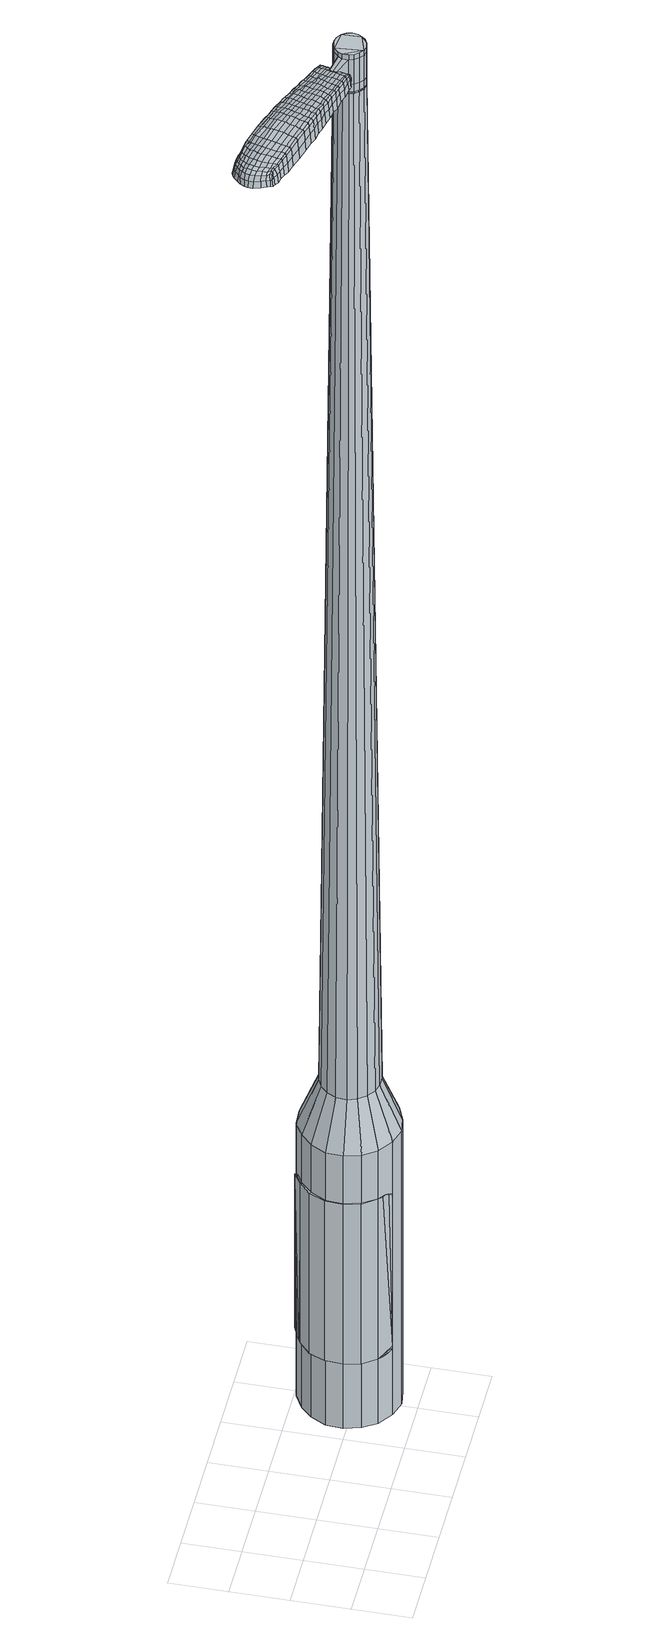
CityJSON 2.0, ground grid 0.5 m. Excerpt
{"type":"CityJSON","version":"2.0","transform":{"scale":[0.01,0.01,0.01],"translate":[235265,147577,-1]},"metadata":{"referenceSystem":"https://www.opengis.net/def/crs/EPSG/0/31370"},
"CityObjects":{
"object1":{"type":"GenericCityObject","attributes":{"cluster":301,"mean_distance_to_centroid":0.307,"new_centroid_x":235267.08,"new_centroid_y":147577.58,"mean_distance_to_camera":19,"H1":13.01,"H2":13.19,"Z_final":116.88,"cluster2":27,"proj_x":235270.73,"proj_y":147563.93,"id_line":38474,"bearing_l":255.04,"distance":14.13,"orientation":"right","G_obj":165.04},"geometry":[{"type":"MultiSurface","lod":"2","boundaries":[[[0,1,2,3]],[[1,4,5,2]],[[4,6,7,5]],[[6,8,9,7]],[[8,10,11,9]],[[10,12,13,11]],[[12,14,15,13]],[[14,16,17,15]],[[16,18,19,17]],[[18,20,21,19]],[[20,22,23,21]],[[22,24,25,23]],[[24,26,27,25]],[[26,28,29,27]],[[28,30,31,29]],[[30,32,33,31]],[[32,34,35,33]],[[34,0,3,35]],[[36,37,38,39]],[[38,40,41,42]],[[41,43,42]],[[42,44,45,46]],[[45,47,46]],[[46,48,49,50]],[[49,51,50]],[[42,46,50,38]],[[50,52,39,38]],[[53,36,39]],[[2,5,7,35]],[[7,9,11,15]],[[11,13,15]],[[15,17,19,23]],[[19,21,23]],[[23,25,27,31]],[[27,29,31]],[[15,23,31,7]],[[31,33,35,7]],[[3,2,35]],[[1,0,54,55]],[[0,34,56,54]],[[34,32,57,56]],[[32,30,58,57]],[[30,28,59,58]],[[28,26,60,59]],[[26,24,61,60]],[[24,22,62,61]],[[22,20,63,62]],[[20,18,64,63]],[[18,16,65,64]],[[16,14,66,65]],[[14,12,67,66]],[[12,10,68,67]],[[10,8,69,68]],[[8,6,70,69]],[[6,4,71,70]],[[4,1,55,71]],[[55,54,72,73]],[[54,56,74,72]],[[56,57,75,74]],[[57,58,76,75]],[[58,59,77,76]],[[59,60,78,77]],[[60,61,79,78]],[[61,62,80,79]],[[62,63,81,80]],[[63,64,82,81]],[[64,65,83,82]],[[65,66,84,83]],[[66,67,85,84]],[[67,68,86,85]],[[68,69,87,86]],[[69,70,88,87]],[[70,71,89,88]],[[71,55,73,89]],[[90,91,92,93]],[[94,95,91,90]],[[96,97,95,94]],[[98,99,97,96]],[[100,101,99,98]],[[102,103,101,100]],[[79,104,103,102]],[[80,105,104,79]],[[81,106,105,80]],[[82,107,106,81]],[[108,109,107,82]],[[110,111,109,108]],[[112,113,111,110]],[[114,115,113,112]],[[116,117,115,114]],[[118,119,117,116]],[[120,121,119,118]],[[93,92,121,120]],[[122,123,124,125]],[[126,122,125,127]],[[128,126,127,129]],[[130,128,129,131]],[[132,130,131,133]],[[134,132,133,135]],[[136,134,135,137]],[[138,136,137,139]],[[140,138,139,141]],[[142,140,141,143]],[[144,142,143,145]],[[146,144,145,147]],[[148,146,147,149]],[[150,148,149,151]],[[152,150,151,153]],[[154,152,153,155]],[[73,72,90,93]],[[72,74,94,90]],[[74,75,96,94]],[[75,76,98,96]],[[76,77,100,98]],[[77,78,102,100]],[[78,79,102]],[[83,108,82]],[[83,84,110,108]],[[84,85,112,110]],[[85,86,114,112]],[[86,87,116,114]],[[87,88,118,116]],[[88,89,120,118]],[[89,73,93,120]],[[156,157,92,91]],[[157,158,121,92]],[[158,159,119,121]],[[159,160,117,119]],[[160,161,115,117]],[[161,162,113,115]],[[162,163,111,113]],[[163,164,109,111]],[[164,107,109]],[[165,103,104]],[[165,166,101,103]],[[166,167,99,101]],[[167,168,97,99]],[[168,169,95,97]],[[169,156,91,95]],[[39,52,154,170]],[[157,156,171,155]],[[53,39,170,123]],[[156,169,124,171]],[[36,53,123,122]],[[169,168,125,124]],[[37,36,122,126]],[[168,167,127,125]],[[38,37,126,128]],[[167,166,129,127]],[[40,38,128,130]],[[166,165,131,129]],[[41,40,130,132]],[[165,104,133,131]],[[43,41,132,134]],[[104,105,135,133]],[[42,43,134,136]],[[105,106,137,135]],[[44,42,136,138]],[[106,107,139,137]],[[45,44,138,140]],[[107,164,141,139]],[[47,45,140,142]],[[164,163,143,141]],[[46,47,142,144]],[[163,162,145,143]],[[48,46,144,146]],[[162,161,147,145]],[[49,48,146,148]],[[161,160,149,147]],[[51,49,148,150]],[[160,159,151,149]],[[50,51,150,152]],[[159,158,153,151]],[[52,50,152,154]],[[158,157,155,153]],[[154,155,172,173]],[[155,171,174,172]],[[171,124,175,174]],[[124,123,176,175]],[[123,170,177,176]],[[170,154,173,177]],[[178,179,180,181]],[[182,178,181,183]],[[178,182,184,185]],[[179,178,185,186]],[[187,188,189,190]],[[191,187,190,192]],[[187,191,193,194]],[[188,187,194,195]],[[196,197,198,199]],[[200,196,199,201]],[[196,200,202,203]],[[197,196,203,204]],[[205,206,207,208]],[[209,205,208,210]],[[205,209,211,212]],[[206,205,212,213]],[[214,215,216,217]],[[218,214,217,219]],[[214,218,220,221]],[[215,214,221,222]],[[223,224,225,226]],[[227,223,226,228]],[[223,227,229,230]],[[224,223,230,231]],[[232,233,234,235]],[[224,232,235,225]],[[232,224,231,236]],[[233,232,236,237]],[[238,239,240,241]],[[233,238,241,234]],[[238,233,237,242]],[[239,238,242,243]],[[244,182,183,245]],[[239,244,245,240]],[[244,239,243,246]],[[182,244,246,184]],[[247,248,249,250]],[[251,247,250,252]],[[247,251,253,254]],[[248,247,254,255]],[[256,257,258,259]],[[248,256,259,249]],[[256,248,255,260]],[[257,256,260,261]],[[262,263,264,265]],[[257,262,265,258]],[[262,257,261,266]],[[263,262,266,267]],[[268,269,270,271]],[[263,268,271,264]],[[268,263,267,272]],[[269,268,272,273]],[[274,179,186,275]],[[269,274,275,270]],[[274,269,273,276]],[[179,274,276,180]],[[277,278,279,280]],[[281,277,280,282]],[[277,281,283,284]],[[278,277,284,285]],[[286,287,288,289]],[[278,286,289,279]],[[286,278,285,290]],[[287,286,290,291]],[[292,293,294,295]],[[287,292,295,288]],[[292,287,291,296]],[[293,292,296,297]],[[298,191,192,299]],[[293,298,299,294]],[[298,293,297,300]],[[191,298,300,193]],[[301,302,303,304]],[[305,301,304,306]],[[301,305,307,308]],[[302,301,308,309]],[[310,311,312,313]],[[302,310,313,303]],[[310,302,309,314]],[[311,310,314,315]],[[316,317,318,319]],[[311,316,319,312]],[[316,311,315,320]],[[317,316,320,321]],[[322,323,324,325]],[[317,322,325,318]],[[322,317,321,326]],[[323,322,326,327]],[[328,188,195,329]],[[323,328,329,324]],[[328,323,327,330]],[[188,328,330,189]],[[331,217,216,332]],[[333,331,332,334]],[[331,333,335,336]],[[217,331,336,219]],[[337,333,334,338]],[[339,337,338,340]],[[337,339,341,342]],[[333,337,342,335]],[[343,339,340,344]],[[345,343,344,346]],[[343,345,347,348]],[[339,343,348,341]],[[349,345,346,350]],[[351,349,350,352]],[[349,351,353,354]],[[345,349,354,347]],[[355,351,352,356]],[[206,355,356,207]],[[355,206,213,357]],[[351,355,357,353]],[[358,359,204,203]],[[360,358,203,202]],[[358,360,361,362]],[[359,358,362,363]],[[364,365,363,362]],[[366,364,362,361]],[[364,366,367,368]],[[365,364,368,369]],[[370,371,369,368]],[[372,370,368,367]],[[370,372,373,374]],[[371,370,374,375]],[[376,377,375,374]],[[378,376,374,373]],[[376,378,211,209]],[[377,376,209,210]],[[379,380,381,382]],[[281,379,382,283]],[[379,281,282,383]],[[380,379,383,384]],[[385,200,201,386]],[[380,385,386,381]],[[385,380,384,387]],[[200,385,387,202]],[[388,389,390,391]],[[227,388,391,229]],[[388,227,228,392]],[[389,388,392,393]],[[394,395,396,397]],[[389,394,397,390]],[[394,389,393,398]],[[395,394,398,399]],[[400,197,204,401]],[[395,400,401,396]],[[400,395,399,402]],[[197,400,402,198]],[[403,404,405,406]],[[185,403,406,186]],[[403,185,184,407]],[[404,403,407,408]],[[409,410,411,412]],[[404,409,412,405]],[[409,404,408,413]],[[410,409,413,414]],[[415,208,207,416]],[[410,415,416,411]],[[415,410,414,417]],[[208,415,417,210]],[[418,419,420,421]],[[190,418,421,192]],[[418,190,189,422]],[[419,418,422,423]],[[424,212,211,425]],[[419,424,425,420]],[[424,419,423,426]],[[212,424,426,213]],[[427,428,429,430]],[[305,427,430,307]],[[427,305,306,431]],[[428,427,431,432]],[[433,218,219,434]],[[428,433,434,429]],[[433,428,432,435]],[[218,433,435,220]],[[436,437,438,439]],[[251,436,439,253]],[[436,251,252,440]],[[437,436,440,441]],[[442,443,444,445]],[[437,442,445,438]],[[442,437,441,446]],[[443,442,446,447]],[[448,215,222,449]],[[443,448,449,444]],[[448,443,447,450]],[[215,448,450,216]],[[451,452,441,440]],[[250,451,440,252]],[[451,250,249,453]],[[452,451,453,454]],[[455,456,447,446]],[[452,455,446,441]],[[455,452,454,457]],[[456,455,457,458]],[[459,332,216,450]],[[456,459,450,447]],[[459,456,458,460]],[[332,459,460,334]],[[461,462,463,464]],[[308,461,464,309]],[[461,308,307,430]],[[462,461,430,429]],[[465,336,335,466]],[[462,465,466,463]],[[465,462,429,434]],[[336,465,434,219]],[[467,468,454,453]],[[259,467,453,249]],[[467,259,258,469]],[[468,467,469,470]],[[471,472,458,457]],[[468,471,457,454]],[[471,468,470,473]],[[472,471,473,474]],[[475,338,334,460]],[[472,475,460,458]],[[475,472,474,476]],[[338,475,476,340]],[[477,478,479,480]],[[314,477,480,315]],[[477,314,309,464]],[[478,477,464,463]],[[481,342,341,482]],[[478,481,482,479]],[[481,478,463,466]],[[342,481,466,335]],[[483,484,470,469]],[[265,483,469,258]],[[483,265,264,485]],[[484,483,485,486]],[[487,488,474,473]],[[484,487,473,470]],[[487,484,486,489]],[[488,487,489,490]],[[491,344,340,476]],[[488,491,476,474]],[[491,488,490,492]],[[344,491,492,346]],[[493,494,495,496]],[[320,493,496,321]],[[493,320,315,480]],[[494,493,480,479]],[[497,348,347,498]],[[494,497,498,495]],[[497,494,479,482]],[[348,497,482,341]],[[499,500,486,485]],[[271,499,485,264]],[[499,271,270,501]],[[500,499,501,502]],[[503,504,490,489]],[[500,503,489,486]],[[503,500,502,505]],[[504,503,505,506]],[[507,350,346,492]],[[504,507,492,490]],[[507,504,506,508]],[[350,507,508,352]],[[509,510,511,512]],[[326,509,512,327]],[[509,326,321,496]],[[510,509,496,495]],[[513,354,353,514]],[[510,513,514,511]],[[513,510,495,498]],[[354,513,498,347]],[[515,516,502,501]],[[275,515,501,270]],[[515,275,186,406]],[[516,515,406,405]],[[517,518,506,505]],[[516,517,505,502]],[[517,516,405,412]],[[518,517,412,411]],[[519,356,352,508]],[[518,519,508,506]],[[519,518,411,416]],[[356,519,416,207]],[[520,521,423,422]],[[330,520,422,189]],[[520,330,327,512]],[[521,520,512,511]],[[522,357,213,426]],[[521,522,426,423]],[[522,521,511,514]],[[357,522,514,353]],[[523,524,384,383]],[[280,523,383,282]],[[523,280,279,525]],[[524,523,525,526]],[[527,360,202,387]],[[524,527,387,384]],[[527,524,526,528]],[[360,527,528,361]],[[529,530,531,532]],[[230,529,532,231]],[[529,230,229,391]],[[530,529,391,390]],[[533,534,535,536]],[[530,533,536,531]],[[533,530,390,397]],[[534,533,397,396]],[[537,359,363,538]],[[534,537,538,535]],[[537,534,396,401]],[[359,537,401,204]],[[539,540,526,525]],[[289,539,525,279]],[[539,289,288,541]],[[540,539,541,542]],[[543,366,361,528]],[[540,543,528,526]],[[543,540,542,544]],[[366,543,544,367]],[[545,546,547,548]],[[236,545,548,237]],[[545,236,231,532]],[[546,545,532,531]],[[549,550,551,552]],[[546,549,552,547]],[[549,546,531,536]],[[550,549,536,535]],[[553,365,369,554]],[[550,553,554,551]],[[553,550,535,538]],[[365,553,538,363]],[[555,556,542,541]],[[295,555,541,288]],[[555,295,294,557]],[[556,555,557,558]],[[559,372,367,544]],[[556,559,544,542]],[[559,556,558,560]],[[372,559,560,373]],[[561,562,563,564]],[[242,561,564,243]],[[561,242,237,548]],[[562,561,548,547]],[[565,566,567,568]],[[562,565,568,563]],[[565,562,547,552]],[[566,565,552,551]],[[569,371,375,570]],[[566,569,570,567]],[[569,566,551,554]],[[371,569,554,369]],[[571,572,558,557]],[[299,571,557,294]],[[571,299,192,421]],[[572,571,421,420]],[[573,378,373,560]],[[572,573,560,558]],[[573,572,420,425]],[[378,573,425,211]],[[574,575,408,407]],[[246,574,407,184]],[[574,246,243,564]],[[575,574,564,563]],[[576,577,414,413]],[[575,576,413,408]],[[576,575,563,568]],[[577,576,568,567]],[[578,377,210,417]],[[577,578,417,414]],[[578,577,567,570]],[[377,578,570,375]],[[579,580,581,582]],[[582,581,583,584]],[[585,583,581,586]],[[586,581,580,587]],[[588,589,590,591]],[[591,590,592,593]],[[594,592,590,595]],[[595,590,589,596]],[[597,598,599,600]],[[600,599,601,602]],[[603,601,599,604]],[[604,599,598,605]],[[606,607,608,609]],[[609,608,610,611]],[[612,610,608,613]],[[613,608,607,614]],[[615,616,617,618]],[[618,617,619,620]],[[621,619,617,622]],[[622,617,616,623]],[[624,625,626,627]],[[627,626,628,629]],[[630,628,626,631]],[[631,626,625,632]],[[633,634,635,636]],[[636,635,625,624]],[[632,625,635,637]],[[637,635,634,638]],[[639,640,641,642]],[[642,641,634,633]],[[638,634,641,643]],[[643,641,640,644]],[[584,583,645,646]],[[646,645,640,639]],[[644,640,645,647]],[[647,645,583,585]],[[648,649,650,651]],[[651,650,652,653]],[[654,652,650,655]],[[655,650,649,656]],[[657,658,659,660]],[[660,659,649,648]],[[656,649,659,661]],[[661,659,658,662]],[[663,664,665,666]],[[666,665,658,657]],[[662,658,665,667]],[[667,665,664,668]],[[669,670,671,672]],[[672,671,664,663]],[[668,664,671,673]],[[673,671,670,674]],[[587,580,675,676]],[[676,675,670,669]],[[674,670,675,677]],[[677,675,580,579]],[[678,679,680,681]],[[681,680,682,683]],[[684,682,680,685]],[[685,680,679,686]],[[687,688,689,690]],[[690,689,679,678]],[[686,679,689,691]],[[691,689,688,692]],[[693,694,695,696]],[[696,695,688,687]],[[692,688,695,697]],[[697,695,694,698]],[[593,592,699,700]],[[700,699,694,693]],[[698,694,699,701]],[[701,699,592,594]],[[702,703,704,705]],[[705,704,706,707]],[[708,706,704,709]],[[709,704,703,710]],[[711,712,713,714]],[[714,713,703,702]],[[710,703,713,715]],[[715,713,712,716]],[[717,718,719,720]],[[720,719,712,711]],[[716,712,719,721]],[[721,719,718,722]],[[723,724,725,726]],[[726,725,718,717]],[[722,718,725,727]],[[727,725,724,728]],[[596,589,729,730]],[[730,729,724,723]],[[728,724,729,731]],[[731,729,589,588]],[[615,618,732,733]],[[733,732,734,735]],[[736,734,732,737]],[[737,732,618,620]],[[735,734,738,739]],[[739,738,740,741]],[[742,740,738,743]],[[743,738,734,736]],[[741,740,744,745]],[[745,744,746,747]],[[748,746,744,749]],[[749,744,740,742]],[[747,746,750,751]],[[751,750,752,753]],[[754,752,750,755]],[[755,750,746,748]],[[753,752,756,757]],[[757,756,607,606]],[[614,607,756,758]],[[758,756,752,754]],[[605,759,760,604]],[[604,760,761,603]],[[762,761,760,763]],[[763,760,759,764]],[[764,765,766,763]],[[763,766,767,762]],[[768,767,766,769]],[[769,766,765,770]],[[770,771,772,769]],[[769,772,773,768]],[[774,773,772,775]],[[775,772,771,776]],[[776,777,778,775]],[[775,778,779,774]],[[612,779,778,610]],[[610,778,777,611]],[[780,781,782,783]],[[783,782,682,684]],[[683,682,782,784]],[[784,782,781,785]],[[602,601,786,787]],[[787,786,781,780]],[[785,781,786,788]],[[788,786,601,603]],[[789,790,791,792]],[[792,791,628,630]],[[629,628,791,793]],[[793,791,790,794]],[[795,796,797,798]],[[798,797,790,789]],[[794,790,797,799]],[[799,797,796,800]],[[605,598,801,802]],[[802,801,796,795]],[[800,796,801,803]],[[803,801,598,597]],[[804,805,806,807]],[[807,806,586,587]],[[585,586,806,808]],[[808,806,805,809]],[[810,811,812,813]],[[813,812,805,804]],[[809,805,812,814]],[[814,812,811,815]],[[606,609,816,817]],[[817,816,811,810]],[[815,811,816,818]],[[818,816,609,611]],[[819,820,821,822]],[[822,821,591,593]],[[588,591,821,823]],[[823,821,820,824]],[[612,613,825,826]],[[826,825,820,819]],[[824,820,825,827]],[[827,825,613,614]],[[828,829,830,831]],[[831,830,706,708]],[[707,706,830,832]],[[832,830,829,833]],[[620,619,834,835]],[[835,834,829,828]],[[833,829,834,836]],[[836,834,619,621]],[[837,838,839,840]],[[840,839,652,654]],[[653,652,839,841]],[[841,839,838,842]],[[843,844,845,846]],[[846,845,838,837]],[[842,838,845,847]],[[847,845,844,848]],[[623,616,849,850]],[[850,849,844,843]],[[848,844,849,851]],[[851,849,616,615]],[[842,852,853,841]],[[841,853,651,653]],[[648,651,853,854]],[[854,853,852,855]],[[848,856,857,847]],[[847,857,852,842]],[[855,852,857,858]],[[858,857,856,859]],[[615,733,860,851]],[[851,860,856,848]],[[859,856,860,861]],[[861,860,733,735]],[[862,863,864,865]],[[865,864,709,710]],[[708,709,864,831]],[[831,864,863,828]],[[736,737,866,867]],[[867,866,863,862]],[[828,863,866,835]],[[835,866,737,620]],[[855,868,869,854]],[[854,869,660,648]],[[657,660,869,870]],[[870,869,868,871]],[[859,872,873,858]],[[858,873,868,855]],[[871,868,873,874]],[[874,873,872,875]],[[735,739,876,861]],[[861,876,872,859]],[[875,872,876,877]],[[877,876,739,741]],[[878,879,880,881]],[[881,880,715,716]],[[710,715,880,865]],[[865,880,879,862]],[[742,743,882,883]],[[883,882,879,878]],[[862,879,882,867]],[[867,882,743,736]],[[871,884,870]],[[870,884,666,657]],[[663,666,884,885]],[[885,884,886]],[[875,887,888,874]],[[874,888,884,871]],[[886,884,888,889]],[[889,888,887,890]],[[741,745,891,877]],[[877,891,887,875]],[[890,887,891,892]],[[892,891,745,747]],[[893,894,895,896]],[[896,895,721,722]],[[716,721,895,881]],[[881,895,894,878]],[[748,749,897,898]],[[898,897,894,893]],[[878,894,897,883]],[[883,897,749,742]],[[886,899,900,885]],[[885,900,672,663]],[[669,672,900,901]],[[901,900,899,902]],[[890,903,904,889]],[[889,904,899,886]],[[902,899,904,905]],[[905,904,903,906]],[[747,751,907,892]],[[892,907,903,890]],[[906,903,907,908]],[[908,907,751,753]],[[909,910,911,912]],[[912,911,727,728]],[[722,727,911,896]],[[896,911,910,893]],[[754,755,913,914]],[[914,913,910,909]],[[893,910,913,898]],[[898,913,755,748]],[[902,915,916,901]],[[901,916,676,669]],[[587,676,916,807]],[[807,916,915,804]],[[906,917,918,905]],[[905,918,915,902]],[[804,915,918,813]],[[813,918,917,810]],[[753,757,919,908]],[[908,919,917,906]],[[810,917,919,817]],[[817,919,757,606]],[[824,920,921,823]],[[823,921,731,588]],[[728,731,921,912]],[[912,921,920,909]],[[614,758,922,827]],[[827,922,920,824]],[[909,920,922,914]],[[914,922,758,754]],[[785,923,924,784]],[[784,924,681,683]],[[678,681,924,925]],[[925,924,923,926]],[[603,761,927,788]],[[788,927,923,785]],[[926,923,927,928]],[[928,927,761,762]],[[929,930,931,932]],[[932,931,631,632]],[[630,631,931,792]],[[792,931,930,789]],[[933,934,935,936]],[[936,935,930,929]],[[789,930,935,798]],[[798,935,934,795]],[[764,759,937,938]],[[938,937,934,933]],[[795,934,937,802]],[[802,937,759,605]],[[926,939,940,925]],[[925,940,690,678]],[[687,690,940,941]],[[941,940,939,942]],[[762,767,943,928]],[[928,943,939,926]],[[942,939,943,944]],[[944,943,767,768]],[[945,946,947,948]],[[948,947,637,638]],[[632,637,947,932]],[[932,947,946,929]],[[949,950,951,952]],[[952,951,946,945]],[[929,946,951,936]],[[936,951,950,933]],[[770,765,953,954]],[[954,953,950,949]],[[933,950,953,938]],[[938,953,765,764]],[[942,955,956,941]],[[941,956,696,687]],[[693,696,956,957]],[[957,956,955,958]],[[768,773,959,944]],[[944,959,955,942]],[[958,955,959,960]],[[960,959,773,774]],[[961,962,963,964]],[[964,963,643,644]],[[638,643,963,948]],[[948,963,962,945]],[[965,966,967,968]],[[968,967,962,961]],[[945,962,967,952]],[[952,967,966,949]],[[776,771,969,970]],[[970,969,966,965]],[[949,966,969,954]],[[954,969,771,770]],[[958,971,972,957]],[[957,972,700,693]],[[593,700,972,822]],[[822,972,971,819]],[[774,779,973,960]],[[960,973,971,958]],[[819,971,973,826]],[[826,973,779,612]],[[809,974,975,808]],[[808,975,647,585]],[[644,647,975,964]],[[964,975,974,961]],[[815,976,977,814]],[[814,977,974,809]],[[961,974,977,968]],[[968,977,976,965]],[[611,777,978,818]],[[818,978,976,815]],[[965,976,978,970]],[[970,978,777,776]],[[579,582,181,180]],[[582,584,183,181]],[[594,595,194,193]],[[595,596,195,194]],[[597,600,199,198]],[[600,602,201,199]],[[621,622,221,220]],[[622,623,222,221]],[[624,627,226,225]],[[627,629,228,226]],[[633,636,235,234]],[[636,624,225,235]],[[639,642,241,240]],[[642,633,234,241]],[[584,646,245,183]],[[646,639,240,245]],[[654,655,254,253]],[[655,656,255,254]],[[656,661,260,255]],[[661,662,261,260]],[[662,667,266,261]],[[667,668,267,266]],[[668,673,272,267]],[[673,674,273,272]],[[674,677,276,273]],[[677,579,180,276]],[[684,685,284,283]],[[685,686,285,284]],[[686,691,290,285]],[[691,692,291,290]],[[692,697,296,291]],[[697,698,297,296]],[[698,701,300,297]],[[701,594,193,300]],[[702,705,304,303]],[[705,707,306,304]],[[711,714,313,312]],[[714,702,303,313]],[[717,720,319,318]],[[720,711,312,319]],[[723,726,325,324]],[[726,717,318,325]],[[596,730,329,195]],[[730,723,324,329]],[[780,783,382,381]],[[783,684,283,382]],[[602,787,386,201]],[[787,780,381,386]],[[629,793,392,228]],[[793,794,393,392]],[[794,799,398,393]],[[799,800,399,398]],[[800,803,402,399]],[[803,597,198,402]],[[707,832,431,306]],[[832,833,432,431]],[[833,836,435,432]],[[836,621,220,435]],[[837,840,439,438]],[[840,654,253,439]],[[843,846,445,444]],[[846,837,438,445]],[[623,850,449,222]],[[850,843,444,449]],[[979,980,981,982]],[[983,984,982,981]],[[985,986,987,988]],[[989,990,991,992]],[[980,993,994,981]],[[995,983,981,994]],[[996,985,988,997]],[[998,999,990,989]],[[993,1000,1001,994]],[[1001,1002,995,994]],[[1003,996,997,1004]],[[1005,999,998,1006]],[[1000,1007,1008,1001]],[[1008,1009,1002,1001]],[[1010,1003,1004,1011]],[[1012,1005,1006,1013]],[[1014,1015,1016,1017]],[[1018,1019,1015,1014]],[[1018,1020,1021,1019]],[[1020,1022,1023,1021]],[[1024,1025,1026,1027]],[[1028,1029,1025,1024]],[[1030,1031,1029,1028]],[[1032,1033,1031,1030]],[[1027,1016,1015,1024]],[[1024,1015,1019,1028]],[[1019,1021,1030,1028]],[[1021,1023,1032,1030]],[[988,987,984,983]],[[997,988,983,995]],[[1002,1004,997,995]],[[1009,1011,1004,1002]],[[989,992,986,985]],[[998,989,985,996]],[[1006,998,996,1003]],[[1013,1006,1003,1010]],[[990,1014,1017,991]],[[999,1018,1014,990]],[[1020,1018,999,1005]],[[1022,1020,1005,1012]],[[1034,1035,1036,1037]],[[1036,1038,1039,1040]],[[1036,1040,1041,1042]],[[1036,1042,1037]],[[1043,1034,1037,1044]],[[1045,1044,1037,1046]],[[1047,1046,1037]],[[1048,1036,1035,1049]],[[1050,1048,1049,1051]],[[1052,1050,1051,1053]],[[1054,1052,1053,1055]],[[1056,1054,1055,1057]],[[1057,1058,1059,1060]],[[1057,1060,1061,1062]],[[1057,1062,1063,1064]],[[1063,1065,1066,1067]],[[1063,1067,1068,1069]],[[1063,1069,1064]],[[1057,1064,1056]],[[1070,1071,1035,1034]],[[1072,1073,1038,1036]],[[1074,1075,1047,1037]],[[1071,1076,1049,1035]],[[1077,1072,1036,1048]],[[1076,1078,1051,1049]],[[1079,1077,1048,1050]],[[1078,1080,1053,1051]],[[1081,1079,1050,1052]],[[1080,1082,1055,1053]],[[1083,1081,1052,1054]],[[1082,1084,1057,1055]],[[1085,1083,1054,1056]],[[1084,1086,1058,1057]],[[1087,1088,1065,1063]],[[1089,1085,1056,1064]],[[1059,1058,1086,1090]],[[1060,1059,1090,1091]],[[1061,1060,1091,1092]],[[1062,1061,1092,1093]],[[1063,1062,1093,1087]],[[1094,1070,1034,1043]],[[1095,1094,1043,1044]],[[1096,1095,1044,1045]],[[1097,1096,1045,1046]],[[1075,1097,1046,1047]],[[1039,1038,1073,1098]],[[1066,1065,1088,1099]],[[1040,1039,1098,1100]],[[1041,1040,1100,1101]],[[1042,1041,1101,1102]],[[1037,1042,1102,1074]],[[1067,1066,1099,1103]],[[1068,1067,1103,1104]],[[1069,1068,1104,1105]],[[1064,1069,1105,1089]]]}]}
},
"vertices":[
[165,68,384],[172,81,384],[172,81,96],[165,68,96],[182,91,384],[182,91,96],[195,98,384],[195,98,96],[210,99,384],[210,99,96],[224,95,384],[224,95,96],[236,87,384],[236,87,96],[245,75,384],[245,75,96],[249,60,384],[249,60,96],[247,46,384],[247,46,96],[241,32,384],[241,32,96],[231,22,384],[231,22,96],[217,16,384],[217,16,96],[203,14,384],[203,14,96],[189,18,384],[189,18,96],[176,27,384],[176,27,96],[168,39,384],[168,39,96],[164,53,384],[164,53,96],[194,51,1524],[197,47,1524],[201,44,1524],[193,60,1524],[205,43,1524],[210,44,1524],[217,49,1524],[214,46,1524],[219,53,1524],[220,58,1524],[216,66,1524],[219,62,1524],[212,69,1524],[208,70,1524],[199,68,1524],[203,70,1524],[195,64,1524],[193,55,1524],[182,63,429],[186,71,429],[181,54,429],[184,46,429],[189,39,429],[196,34,429],[204,32,429],[213,32,429],[221,36,429],[227,42,429],[231,50,429],[231,59,429],[229,67,429],[224,74,429],[217,79,429],[209,82,429],[200,81,429],[192,77,429],[193,60,1483],[195,64,1483],[193,55,1483],[194,51,1483],[197,47,1483],[201,44,1483],[205,43,1483],[210,44,1483],[214,46,1483],[217,49,1483],[219,53,1483],[220,58,1483],[219,62,1483],[216,66,1483],[212,69,1483],[208,70,1483],[203,70,1483],[199,68,1483],[194,60,1483],[194,60,1485],[196,64,1485],[196,64,1483],[194,56,1483],[194,56,1485],[195,51,1483],[195,51,1485],[197,48,1483],[197,48,1485],[201,45,1483],[201,45,1485],[205,44,1483],[205,44,1485],[210,44,1485],[214,46,1485],[217,49,1485],[219,53,1485],[219,58,1483],[219,58,1485],[218,62,1483],[218,62,1485],[215,66,1483],[215,66,1485],[212,68,1483],[212,68,1485],[207,69,1483],[207,69,1485],[203,69,1483],[203,69,1485],[199,67,1483],[199,67,1485],[194,51,1519],[193,55,1519],[193,55,1493],[194,51,1493],[197,47,1519],[197,47,1493],[201,44,1519],[201,44,1493],[205,43,1519],[205,43,1493],[210,44,1519],[210,44,1493],[214,46,1519],[214,46,1493],[217,49,1519],[217,49,1493],[219,53,1519],[219,53,1493],[220,58,1519],[220,58,1493],[219,62,1519],[219,62,1493],[216,66,1519],[216,66,1493],[212,69,1519],[212,69,1493],[208,70,1519],[208,70,1493],[203,70,1519],[203,70,1493],[199,68,1519],[199,68,1493],[195,64,1519],[195,64,1493],[193,60,1485],[195,64,1485],[199,68,1485],[203,70,1485],[208,70,1485],[212,69,1485],[216,66,1485],[219,62,1485],[220,58,1485],[205,43,1485],[201,44,1485],[197,47,1485],[194,51,1485],[193,55,1485],[193,60,1519],[193,60,1493],[176,68,1513],[176,68,1518],[175,65,1513],[175,62,1513],[175,62,1518],[175,65,1518],[109,103,1519],[116,101,1518],[115,103,1509],[108,105,1510],[101,105,1519],[100,107,1510],[101,104,1526],[109,101,1525],[116,99,1525],[99,66,1519],[106,64,1518],[107,65,1525],[100,67,1525],[90,68,1519],[92,69,1526],[89,67,1510],[97,65,1510],[104,63,1509],[32,102,1519],[33,105,1519],[32,105,1513],[31,102,1513],[32,98,1519],[31,98,1513],[34,97,1524],[34,101,1524],[35,105,1524],[104,83,1530],[111,81,1529],[112,84,1529],[105,86,1530],[95,85,1531],[96,88,1531],[94,81,1530],[103,79,1530],[110,77,1529],[182,62,1512],[183,65,1512],[181,65,1517],[181,62,1517],[181,59,1512],[180,60,1517],[180,59,1506],[181,62,1506],[182,65,1506],[51,117,1519],[55,116,1519],[54,118,1512],[51,118,1512],[49,117,1518],[48,118,1512],[49,116,1522],[51,116,1523],[55,115,1524],[59,116,1519],[65,115,1519],[64,116,1512],[59,117,1512],[59,114,1524],[65,113,1525],[71,114,1519],[78,112,1519],[77,113,1511],[70,115,1511],[71,112,1526],[79,110,1526],[89,109,1519],[88,110,1510],[90,107,1526],[179,80,1513],[172,82,1513],[172,81,1518],[179,79,1517],[184,78,1512],[183,77,1516],[184,79,1506],[178,81,1507],[171,84,1507],[165,85,1514],[158,87,1515],[158,86,1520],[165,83,1519],[164,86,1507],[157,89,1507],[150,89,1515],[143,92,1516],[144,90,1522],[151,88,1521],[150,91,1508],[143,93,1508],[136,94,1517],[129,96,1517],[130,95,1524],[137,92,1523],[136,96,1508],[129,98,1509],[122,99,1518],[123,97,1524],[122,100,1509],[41,83,1519],[44,81,1519],[45,83,1524],[42,84,1523],[39,84,1518],[40,84,1522],[38,83,1512],[40,82,1512],[43,80,1512],[49,80,1519],[54,78,1519],[55,79,1525],[50,81,1524],[48,79,1512],[53,77,1512],[60,76,1519],[68,74,1519],[69,75,1526],[61,77,1526],[58,75,1511],[66,73,1511],[79,71,1519],[80,72,1526],[77,70,1510],[171,51,1513],[164,52,1513],[162,51,1507],[170,50,1507],[177,50,1512],[175,49,1506],[176,51,1516],[172,52,1517],[165,53,1518],[156,54,1514],[149,55,1515],[147,54,1507],[155,53,1507],[157,55,1519],[150,56,1520],[141,57,1515],[134,58,1516],[133,57,1508],[140,56,1508],[143,58,1521],[135,59,1522],[127,60,1517],[120,61,1517],[118,60,1509],[125,59,1508],[128,61,1523],[121,62,1524],[113,63,1518],[111,62,1509],[114,64,1524],[176,64,1519],[176,66,1519],[168,66,1520],[169,68,1520],[168,63,1520],[175,61,1519],[161,68,1522],[162,70,1522],[154,69,1523],[155,72,1523],[153,66,1523],[160,65,1521],[147,71,1524],[147,74,1524],[140,73,1525],[140,76,1525],[139,70,1525],[146,68,1524],[132,75,1526],[133,78,1526],[125,77,1527],[126,80,1527],[124,74,1527],[132,72,1526],[118,79,1528],[119,82,1528],[117,75,1528],[37,100,1527],[38,104,1527],[37,96,1526],[41,95,1527],[41,99,1528],[42,103,1528],[47,98,1529],[48,101,1529],[47,94,1528],[54,92,1530],[54,96,1530],[55,99,1530],[61,94,1531],[62,97,1531],[61,90,1530],[69,87,1531],[70,91,1531],[71,95,1531],[83,88,1531],[84,92,1531],[82,84,1531],[37,85,1518],[36,88,1519],[35,87,1513],[36,85,1513],[39,86,1523],[37,88,1523],[34,92,1519],[33,92,1513],[35,92,1524],[46,117,1518],[44,116,1518],[45,115,1523],[48,115,1523],[46,118,1513],[43,117,1513],[41,114,1519],[38,111,1519],[39,111,1524],[42,113,1523],[40,115,1513],[37,112,1513],[35,109,1519],[37,108,1524],[34,109,1513],[109,100,1528],[109,98,1528],[115,96,1528],[116,98,1527],[101,102,1528],[100,100,1529],[108,95,1529],[107,92,1530],[114,90,1529],[115,93,1528],[99,98,1529],[98,95,1530],[106,89,1530],[113,87,1529],[97,92,1531],[101,68,1528],[101,71,1529],[92,73,1529],[92,70,1528],[108,67,1527],[108,69,1528],[102,75,1529],[93,77,1530],[109,73,1528],[179,50,1512],[179,52,1512],[178,53,1517],[178,51,1517],[178,50,1506],[178,52,1506],[180,56,1512],[179,56,1517],[179,55,1506],[186,76,1512],[185,75,1512],[185,76,1506],[185,77,1506],[184,76,1517],[184,74,1517],[185,72,1512],[184,70,1512],[183,70,1506],[184,73,1506],[183,72,1517],[183,70,1517],[183,67,1512],[183,68,1506],[182,67,1517],[179,77,1519],[179,76,1519],[172,80,1520],[172,78,1520],[178,74,1519],[178,71,1519],[171,76,1520],[170,73,1520],[177,69,1519],[170,71,1520],[172,53,1519],[173,54,1519],[166,56,1520],[165,54,1520],[174,58,1519],[167,59,1520],[165,82,1521],[165,80,1521],[158,84,1522],[157,82,1522],[164,78,1521],[163,75,1521],[157,80,1522],[156,77,1523],[163,73,1522],[155,75,1523],[158,56,1521],[158,58,1521],[151,59,1522],[151,57,1522],[159,61,1521],[152,63,1522],[151,86,1523],[150,85,1523],[144,89,1524],[143,87,1524],[150,82,1523],[149,80,1524],[143,84,1525],[142,82,1525],[148,77,1524],[141,79,1525],[143,59,1523],[144,61,1523],[137,63,1524],[136,61,1524],[145,65,1524],[138,66,1525],[137,91,1525],[136,89,1525],[130,93,1526],[129,91,1526],[136,87,1526],[135,84,1526],[129,89,1527],[128,86,1527],[134,81,1526],[127,83,1527],[129,62,1525],[129,64,1525],[122,66,1526],[122,64,1526],[130,68,1526],[123,70,1527],[123,95,1527],[122,94,1527],[122,91,1527],[121,88,1528],[120,85,1528],[115,65,1527],[115,68,1527],[116,71,1528],[41,85,1525],[39,88,1525],[44,84,1526],[43,86,1526],[38,92,1526],[42,90,1527],[50,115,1525],[47,114,1525],[51,113,1526],[53,114,1525],[45,112,1525],[42,110,1526],[46,109,1527],[48,112,1526],[39,107,1526],[44,106,1527],[49,82,1526],[48,85,1527],[55,80,1527],[54,83,1528],[47,89,1528],[54,87,1529],[58,113,1526],[56,112,1527],[63,111,1528],[64,112,1527],[54,110,1527],[52,108,1528],[58,106,1529],[61,109,1528],[50,105,1528],[57,103,1530],[61,78,1528],[61,81,1529],[69,76,1528],[69,79,1529],[61,85,1529],[69,83,1530],[70,111,1528],[69,109,1528],[77,107,1529],[78,109,1528],[67,107,1529],[65,104,1530],[74,102,1530],[75,105,1530],[64,101,1530],[72,98,1531],[80,73,1529],[81,76,1529],[81,80,1530],[89,106,1528],[88,104,1529],[87,101,1530],[86,98,1530],[85,95,1531],[114,101,1509],[115,99,1518],[108,101,1518],[107,103,1509],[100,104,1519],[99,105,1510],[100,102,1525],[109,99,1525],[115,97,1525],[107,67,1525],[106,66,1518],[99,68,1518],[100,69,1525],[91,70,1519],[92,71,1525],[89,69,1510],[97,67,1509],[104,65,1509],[35,105,1513],[35,104,1519],[34,101,1519],[34,102,1513],[35,98,1519],[34,98,1513],[36,97,1524],[36,101,1524],[37,104,1524],[111,84,1528],[111,81,1528],[104,83,1529],[104,86,1529],[95,85,1529],[96,88,1529],[94,82,1529],[103,79,1529],[110,78,1528],[180,65,1516],[180,65,1512],[180,63,1512],[179,63,1516],[179,60,1512],[178,60,1516],[178,60,1506],[179,63,1506],[180,65,1506],[54,116,1512],[54,115,1519],[51,115,1518],[51,116,1512],[49,115,1518],[49,116,1512],[49,114,1522],[51,114,1523],[54,113,1523],[64,114,1512],[65,113,1519],[59,114,1519],[58,115,1512],[59,112,1524],[65,111,1525],[77,111,1511],[78,110,1519],[70,112,1519],[69,113,1511],[71,110,1525],[78,108,1526],[89,107,1519],[88,108,1510],[89,105,1526],[171,79,1518],[171,80,1513],[178,78,1513],[178,77,1517],[183,76,1512],[182,76,1515],[182,77,1506],[178,79,1506],[170,82,1507],[157,84,1520],[157,85,1514],[164,83,1514],[164,81,1519],[163,84,1507],[156,87,1507],[143,88,1522],[143,90,1516],[150,88,1515],[150,86,1521],[149,89,1508],[142,92,1508],[129,93,1523],[129,95,1517],[136,92,1516],[136,91,1522],[135,94,1508],[128,96,1508],[122,97,1517],[122,95,1524],[121,99,1509],[46,84,1523],[45,83,1519],[42,84,1518],[43,85,1523],[40,85,1518],[41,86,1522],[39,84,1512],[41,83,1512],[44,82,1512],[56,81,1525],[55,80,1519],[50,81,1519],[50,83,1524],[48,80,1512],[54,79,1512],[69,77,1526],[68,76,1519],[61,78,1519],[62,79,1525],[59,77,1511],[67,74,1511],[79,73,1519],[80,74,1526],[78,72,1510],[163,53,1507],[164,54,1513],[171,53,1513],[170,52,1506],[176,52,1512],[175,51,1506],[176,53,1515],[172,53,1517],[165,55,1518],[148,56,1507],[149,57,1514],[157,56,1514],[155,55,1507],[157,57,1519],[150,58,1520],[133,59,1508],[135,60,1516],[142,59,1515],[140,58,1508],[143,60,1521],[136,61,1522],[119,62,1508],[120,63,1517],[127,62,1516],[126,61,1508],[128,63,1522],[121,64,1523],[113,65,1517],[111,64,1509],[114,66,1524],[175,64,1518],[175,66,1518],[168,66,1519],[168,68,1519],[167,63,1519],[174,61,1518],[161,68,1520],[161,70,1520],[153,70,1521],[154,72,1521],[153,67,1521],[160,65,1520],[146,72,1523],[147,74,1523],[139,73,1524],[140,76,1524],[138,70,1524],[145,69,1523],[132,75,1525],[133,78,1525],[125,77,1526],[126,80,1526],[124,74,1526],[131,72,1525],[118,79,1527],[118,82,1527],[117,76,1527],[39,103,1526],[38,100,1526],[38,97,1525],[42,96,1526],[42,99,1526],[43,103,1526],[49,101,1528],[48,98,1528],[48,94,1527],[54,92,1528],[55,96,1529],[56,99,1529],[63,97,1530],[62,94,1530],[61,90,1529],[70,88,1530],[70,92,1530],[71,95,1530],[83,92,1530],[83,88,1530],[82,85,1530],[37,88,1513],[38,89,1518],[39,87,1518],[38,86,1512],[40,87,1523],[39,89,1523],[36,93,1519],[35,93,1513],[37,93,1523],[46,113,1523],[45,114,1518],[47,115,1518],[48,114,1523],[47,116,1512],[44,115,1512],[40,109,1523],[39,110,1519],[42,112,1519],[43,111,1523],[41,113,1513],[38,111,1513],[37,107,1519],[38,107,1524],[36,108,1513],[115,95,1527],[108,97,1527],[109,98,1527],[115,96,1526],[100,101,1527],[100,100,1528],[113,90,1528],[106,92,1528],[107,95,1528],[114,93,1527],[99,97,1528],[98,94,1529],[105,89,1529],[112,87,1528],[97,91,1529],[92,73,1528],[101,71,1527],[101,70,1527],[92,72,1527],[108,68,1526],[108,70,1527],[102,75,1528],[93,77,1528],[109,73,1527],[176,54,1516],[177,53,1512],[177,52,1512],[176,53,1516],[176,51,1506],[176,52,1506],[178,56,1512],[177,57,1516],[177,56,1506],[183,76,1506],[183,75,1512],[184,76,1512],[183,77,1506],[183,75,1516],[182,75,1516],[181,71,1506],[182,70,1512],[183,73,1512],[182,74,1506],[182,73,1516],[181,70,1516],[181,68,1512],[180,68,1506],[180,68,1516],[178,76,1518],[178,77,1518],[171,79,1519],[171,78,1519],[177,71,1518],[177,74,1518],[170,76,1519],[170,73,1519],[176,69,1518],[169,71,1519],[165,56,1519],[172,55,1518],[172,54,1518],[165,55,1519],[173,58,1518],[166,60,1519],[164,80,1520],[164,81,1520],[157,83,1521],[157,82,1521],[163,75,1520],[163,78,1520],[156,80,1521],[155,77,1521],[162,73,1520],[155,75,1521],[151,60,1521],[158,58,1520],[158,57,1520],[150,59,1521],[159,61,1520],[152,63,1521],[150,85,1522],[143,88,1523],[143,87,1523],[148,80,1522],[149,82,1522],[142,84,1523],[141,82,1524],[148,77,1523],[140,79,1524],[136,63,1523],[143,62,1522],[143,60,1522],[136,62,1523],[144,65,1522],[137,67,1523],[136,89,1524],[136,90,1524],[129,92,1525],[129,91,1525],[134,84,1525],[135,86,1524],[128,89,1525],[127,86,1526],[133,81,1525],[126,83,1526],[122,66,1525],[129,65,1524],[129,64,1524],[122,65,1525],[130,68,1524],[123,70,1525],[122,93,1526],[122,94,1526],[120,88,1527],[121,91,1526],[119,85,1527],[115,68,1526],[115,67,1526],[116,72,1526],[41,88,1524],[42,86,1524],[45,85,1525],[44,87,1525],[39,92,1525],[43,91,1525],[52,112,1525],[48,112,1524],[50,113,1524],[53,113,1525],[46,108,1526],[43,109,1525],[45,111,1524],[49,110,1525],[40,106,1525],[44,106,1526],[49,85,1526],[50,83,1526],[56,82,1526],[55,83,1527],[48,89,1526],[55,87,1527],[63,110,1527],[57,111,1526],[58,112,1526],[64,111,1526],[59,105,1528],[52,107,1527],[54,109,1526],[61,108,1527],[50,104,1527],[57,102,1528],[61,82,1527],[62,80,1527],[69,78,1527],[69,79,1528],[61,86,1528],[69,83,1529],[77,106,1528],[69,108,1527],[70,109,1527],[78,107,1527],[74,101,1529],[65,103,1529],[67,106,1528],[75,104,1528],[64,100,1529],[72,98,1530],[81,76,1528],[81,75,1528],[81,80,1529],[88,103,1528],[89,104,1528],[86,98,1529],[87,101,1529],[84,95,1530],[183,77,1508],[181,71,1508],[150,80,1509],[152,88,1509],[129,86,1510],[131,95,1510],[91,97,1512],[94,106,1512],[111,102,1511],[109,93,1511],[74,102,1513],[61,105,1514],[63,114,1514],[76,111,1513],[179,64,1508],[148,73,1509],[127,78,1510],[89,88,1512],[106,84,1511],[71,93,1513],[58,97,1514],[178,58,1508],[146,65,1509],[125,70,1510],[86,79,1512],[104,75,1511],[56,88,1514],[69,84,1513],[176,51,1508],[144,57,1509],[123,62,1510],[84,70,1512],[101,66,1511],[54,79,1514],[67,75,1513],[48,108,1514],[43,108,1514],[44,115,1514],[50,116,1514],[45,100,1514],[41,101,1514],[43,92,1514],[39,94,1514],[41,84,1514],[37,88,1514],[37,107,1515],[34,104,1515],[34,105,1515],[39,111,1515],[36,102,1515],[33,103,1515],[35,98,1515],[33,102,1515],[34,94,1515],[33,101,1515],[178,24,334],[175,27,334],[175,27,165],[186,18,171],[178,24,165],[181,22,165],[183,20,166],[185,19,167],[186,18,169],[181,22,334],[183,20,333],[185,19,332],[186,18,331],[186,18,328],[166,39,165],[166,39,334],[163,53,165],[163,53,334],[164,68,165],[164,68,334],[170,82,165],[170,82,334],[181,92,165],[181,92,334],[185,94,334],[188,96,334],[191,97,333],[192,98,332],[194,99,331],[194,99,328],[185,94,165],[194,99,171],[194,99,169],[192,98,167],[191,97,166],[188,96,165],[180,26,334],[177,29,334],[177,29,165],[180,26,165],[188,20,171],[188,20,328],[169,40,334],[169,40,165],[166,53,334],[166,53,165],[167,67,334],[167,67,165],[173,80,334],[173,80,165],[182,90,334],[182,90,165],[186,92,334],[195,96,328],[195,96,171],[186,92,165],[189,93,334],[192,95,333],[194,96,332],[195,96,331],[183,24,334],[185,23,333],[187,21,332],[188,21,331],[183,24,165],[195,96,169],[185,23,166],[187,21,167],[188,21,169],[194,96,167],[192,95,166],[189,93,165]
]}
